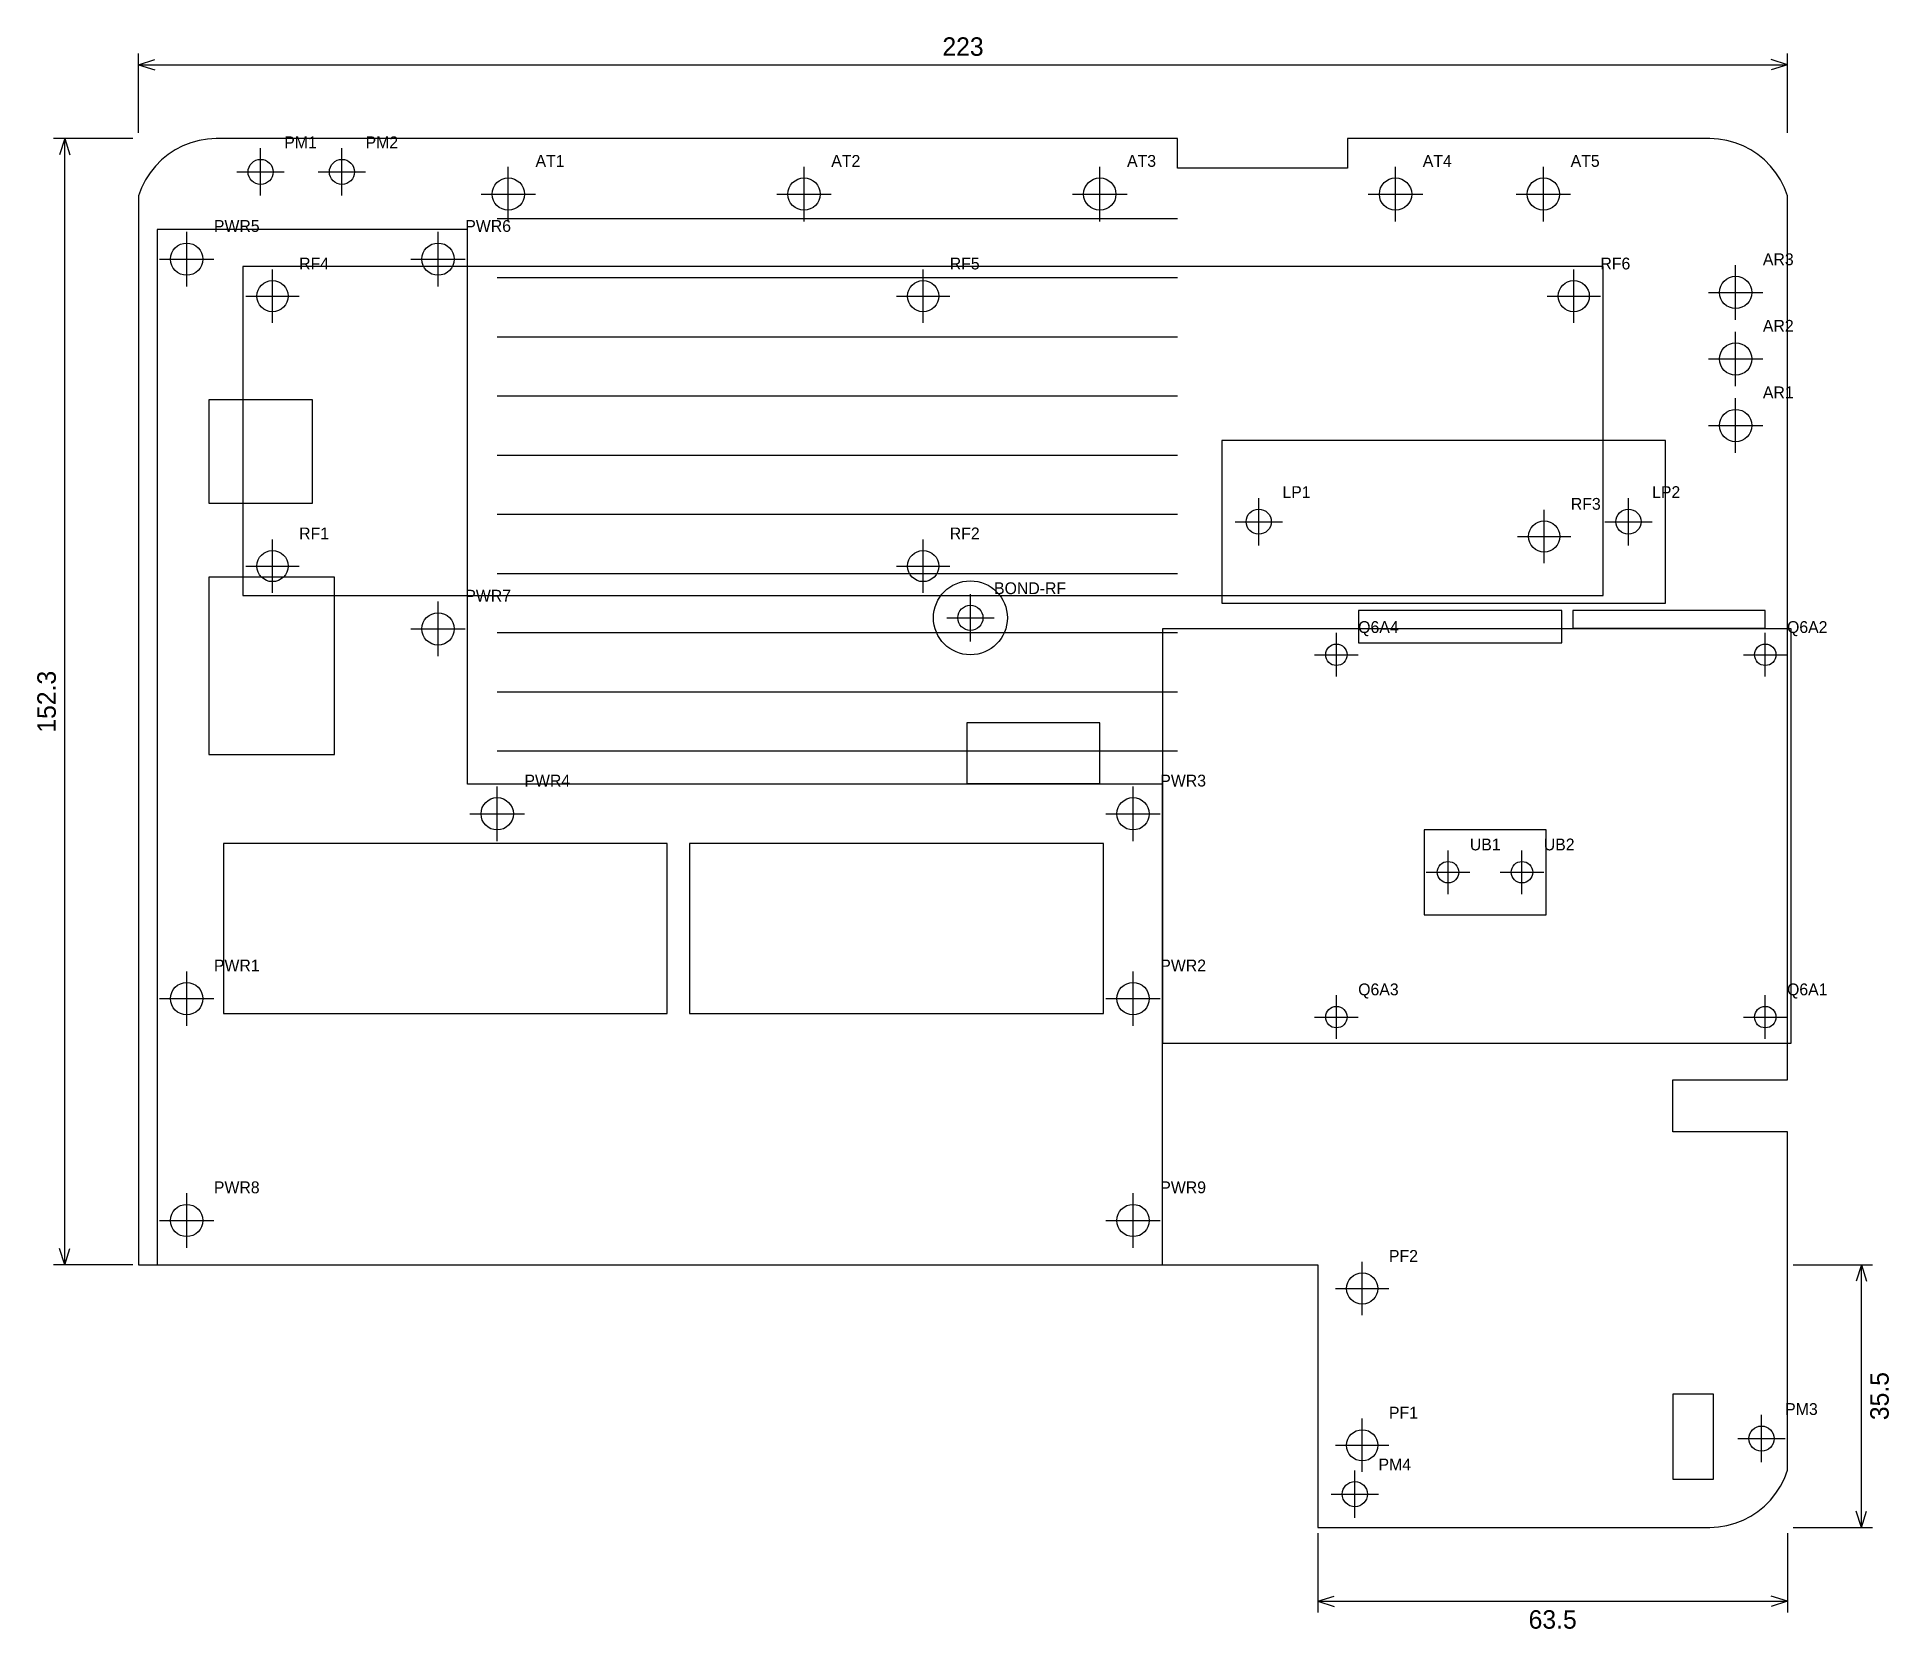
# Model space of a CAD drawing. Extents: x -10 to 240, y -11 to 205.
import ezdxf
from ezdxf.enums import TextEntityAlignment as Align

# ---------------------------------------------------------------- set-up
doc = ezdxf.new("R2010")
doc.units = 0
for name, color, linetype in [('CENTER', 3, 'CONTINUOUS'), ('CUT', 7, 'CONTINUOUS'), ('DIM', 4, 'CONTINUOUS'), ('HIDDEN', 8, 'CONTINUOUS'), ('HOLE', 1, 'CONTINUOUS'), ('TEXT', 7, 'CONTINUOUS')]:
    doc.layers.add(name, color=color, linetype=linetype)

msp = doc.modelspace()

# ---------------------------------------------------------------- linework, layer by layer
at = {"layer": 'CENTER'}
for p, q in [((20, 183.1), (20, 189.5)), ((31, 183.1), (31, 189.5)), ((16.8, 186.3), (23.2, 186.3)), ((27.8, 186.3), (34.2, 186.3)), ((53.5, 179.615), (53.5, 186.985)), ((93.5, 179.615), (93.5, 186.985)), ((133.5, 179.615), (133.5, 186.985)), ((173.5, 179.615), (173.5, 186.985)), ((193.5, 179.615), (193.5, 186.985)), ((49.815, 183.3), (57.185, 183.3)), ((89.815, 183.3), (97.185, 183.3)), ((129.815, 183.3), (137.185, 183.3)), ((169.815, 183.3), (177.185, 183.3)), ((189.815, 183.3), (197.185, 183.3)), ((10, 170.815), (10, 178.185)), ((44, 170.815), (44, 178.185)), ((6.315, 174.5), (13.685, 174.5)), ((21.6, 165.89), (21.6, 173.11)), ((40.315, 174.5), (47.685, 174.5)), ((109.6, 165.89), (109.6, 173.11)), ((197.6, 165.89), (197.6, 173.11)), ((219.5, 166.315), (219.5, 173.685)), ((17.99, 169.5), (25.21, 169.5)), ((105.99, 169.5), (113.21, 169.5)), ((193.99, 169.5), (201.21, 169.5)), ((215.815, 170), (223.185, 170)), ((219.5, 157.315), (219.5, 164.685)), ((215.815, 161), (223.185, 161)), ((219.5, 148.315), (219.5, 155.685)), ((215.815, 152), (223.185, 152)), ((155, 135.8), (155, 142.2)), ((193.6, 133.39), (193.6, 140.61)), ((205, 135.8), (205, 142.2)), ((151.8, 139), (158.2, 139)), ((201.8, 139), (208.2, 139)), ((21.6, 129.39), (21.6, 136.61)), ((109.6, 129.39), (109.6, 136.61)), ((189.99, 137), (197.21, 137)), ((17.99, 133), (25.21, 133)), ((105.99, 133), (113.21, 133)), ((44, 120.815), (44, 128.185)), ((116, 122.8), (116, 129.2)), ((112.8, 126), (119.2, 126)), ((40.315, 124.5), (47.685, 124.5)), ((165.5, 118.05), (165.5, 123.95)), ((223.5, 118.05), (223.5, 123.95)), ((162.55, 121), (168.45, 121)), ((220.55, 121), (226.45, 121)), ((52, 95.815), (52, 103.185)), ((138, 95.815), (138, 103.185)), ((48.315, 99.5), (55.685, 99.5)), ((134.315, 99.5), (141.685, 99.5)), ((180.6, 88.65), (180.6, 94.55)), ((190.6, 88.65), (190.6, 94.55)), ((177.65, 91.6), (183.55, 91.6)), ((187.65, 91.6), (193.55, 91.6)), ((10, 70.815), (10, 78.185)), ((138, 70.815), (138, 78.185)), ((6.315, 74.5), (13.685, 74.5)), ((134.315, 74.5), (141.685, 74.5)), ((165.5, 69.05), (165.5, 74.95)), ((223.5, 69.05), (223.5, 74.95)), ((162.55, 72), (168.45, 72)), ((220.55, 72), (226.45, 72)), ((10, 40.815), (10, 48.185)), ((138, 40.815), (138, 48.185)), ((6.315, 44.5), (13.685, 44.5)), ((134.315, 44.5), (141.685, 44.5)), ((169, 31.69), (169, 38.91)), ((165.39, 35.3), (172.61, 35.3)), ((169, 10.49), (169, 17.71)), ((223, 11.8), (223, 18.2)), ((165.39, 14.1), (172.61, 14.1)), ((219.8, 15), (226.2, 15)), ((168, 4.3), (168, 10.7)), ((164.8, 7.5), (171.2, 7.5))]:
    msp.add_line(p, q, dxfattribs=at)
at = {"layer": 'CUT'}
for p, q in [((11.6924, 190.5552), (10.5708, 190.2518)), ((12.8397, 190.7386), (11.6924, 190.5552)), ((14, 190.8), (12.8397, 190.7386)), ((144, 190.8), (14, 190.8)), ((144, 186.8), (144, 190.8)), ((216, 190.8), (167, 190.8)), ((167, 190.8), (167, 186.8)), ((217.1603, 190.7386), (216, 190.8)), ((218.3076, 190.5552), (217.1603, 190.7386)), ((219.4292, 190.2518), (218.3076, 190.5552)), ((6.5849, 187.9251), (5.7692, 187.0976)), ((7.4833, 188.6619), (6.5849, 187.9251)), ((8.4544, 189.2998), (7.4833, 188.6619)), ((9.4874, 189.8318), (8.4544, 189.2998)), ((10.5708, 190.2518), (9.4874, 189.8318)), ((220.5126, 189.8318), (219.4292, 190.2518)), ((221.5456, 189.2998), (220.5126, 189.8318)), ((222.5167, 188.6619), (221.5456, 189.2998)), ((223.4151, 187.9251), (222.5167, 188.6619)), ((224.2308, 187.0976), (223.4151, 187.9251)), ((5.0454, 186.1887), (4.4215, 185.2085)), ((5.7692, 187.0976), (5.0454, 186.1887)), ((167, 186.8), (144, 186.8)), ((224.9546, 186.1887), (224.2308, 187.0976)), ((225.5785, 185.2085), (224.9546, 186.1887)), ((3.9044, 184.168), (3.5, 183.0787)), ((3.5, 183.0787), (3.5, 38.5)), ((4.4215, 185.2085), (3.9044, 184.168)), ((226.0956, 184.168), (225.5785, 185.2085)), ((226.5, 183.0787), (226.0956, 184.168)), ((226.5, 63.5), (226.5, 183.0787)), ((196, 127), (168.5, 127)), ((168.5, 127), (168.5, 122.6)), ((196, 122.6), (196, 127)), ((223.5, 127), (197.5, 127)), ((197.5, 127), (197.5, 124.6)), ((223.5, 124.6), (223.5, 127)), ((197.5, 124.6), (223.5, 124.6)), ((168.5, 122.6), (196, 122.6)), ((133.5, 111.8), (115.5, 111.8)), ((115.5, 111.8), (115.5, 103.6)), ((133.5, 103.6), (133.5, 111.8)), ((115.5, 103.6), (133.5, 103.6)), ((211, 56.5), (211, 63.5)), ((211, 63.5), (226.5, 63.5)), ((226.5, 56.5), (211, 56.5)), ((226.5, 10.7213), (226.5, 56.5)), ((3.5, 38.5), (163, 38.5)), ((163, 38.5), (163, 3)), ((216.5, 21), (211, 21)), ((211, 21), (211, 9.5)), ((216.5, 9.5), (216.5, 21)), ((226.0956, 9.632), (226.5, 10.7213)), ((211, 9.5), (216.5, 9.5)), ((224.2308, 6.7024), (224.9546, 7.6113)), ((224.9546, 7.6113), (225.5785, 8.5915)), ((225.5785, 8.5915), (226.0956, 9.632)), ((221.5456, 4.5002), (222.5167, 5.1381)), ((222.5167, 5.1381), (223.4151, 5.8749)), ((223.4151, 5.8749), (224.2308, 6.7024)), ((163, 3), (216, 3)), ((216, 3), (217.1603, 3.0614)), ((217.1603, 3.0614), (218.3076, 3.2448)), ((218.3076, 3.2448), (219.4292, 3.5482)), ((219.4292, 3.5482), (220.5126, 3.9682)), ((220.5126, 3.9682), (221.5456, 4.5002))]:
    msp.add_line(p, q, dxfattribs=at)
at = {"layer": 'DIM'}
for p, q in [((3.5, 191.6), (3.5, 202.3)), ((3.5, 200.8), (5.7, 201.5)), ((3.5, 200.8), (226.5, 200.8)), ((3.5, 200.8), (5.7, 200.1)), ((226.5, 200.8), (224.3, 201.5)), ((226.5, 200.8), (224.3, 200.1)), ((226.5, 191.6), (226.5, 202.3)), ((2.7, 190.8), (-8, 190.8)), ((-6.5, 190.8), (-7.2, 188.6)), ((-6.5, 38.5), (-6.5, 190.8)), ((-6.5, 190.8), (-5.8, 188.6)), ((-6.5, 38.5), (-7.2, 40.7)), ((-6.5, 38.5), (-5.8, 40.7)), ((2.7, 38.5), (-8, 38.5)), ((227.3, 38.5), (238, 38.5)), ((236.5, 38.5), (235.8, 36.3)), ((236.5, 3), (236.5, 38.5)), ((236.5, 38.5), (237.2, 36.3)), ((236.5, 3), (235.8, 5.2)), ((236.5, 3), (237.2, 5.2)), ((227.3, 3), (238, 3)), ((163, 2.2), (163, -8.5)), ((226.5, 2.2), (226.5, -8.5)), ((163, -7), (165.2, -6.3)), ((163, -7), (226.5, -7)), ((163, -7), (165.2, -7.7)), ((226.5, -7), (224.3, -6.3)), ((226.5, -7), (224.3, -7.7))]:
    msp.add_line(p, q, dxfattribs=at)
at = {"layer": 'HIDDEN'}
for p, q in [((48, 178.5), (6, 178.5)), ((6, 178.5), (6, 38.5)), ((48, 103.5), (48, 178.5)), ((52, 180), (144, 180)), ((201.6, 173.5), (17.6, 173.5)), ((17.6, 173.5), (17.6, 129)), ((201.6, 129), (201.6, 173.5)), ((52, 172), (144, 172)), ((52, 164), (144, 164)), ((27, 155.5), (13, 155.5)), ((13, 155.5), (13, 141.5)), ((27, 141.5), (27, 155.5)), ((52, 156), (144, 156)), ((52, 148), (144, 148)), ((210, 150), (150, 150)), ((150, 150), (150, 128)), ((210, 128), (210, 150)), ((13, 141.5), (27, 141.5)), ((52, 140), (144, 140)), ((30, 131.5), (13, 131.5)), ((13, 131.5), (13, 107.5)), ((30, 107.5), (30, 131.5)), ((52, 132), (144, 132)), ((17.6, 129), (201.6, 129)), ((150, 128), (210, 128)), ((52, 124), (144, 124)), ((227, 124.5), (142, 124.5)), ((142, 124.5), (142, 68.5)), ((227, 68.5), (227, 124.5)), ((52, 116), (144, 116)), ((52, 108), (144, 108)), ((13, 107.5), (30, 107.5)), ((142, 103.5), (48, 103.5)), ((142, 38.5), (142, 103.5)), ((75, 95.5), (15, 95.5)), ((15, 95.5), (15, 72.5)), ((75, 72.5), (75, 95.5)), ((134, 95.5), (78, 95.5)), ((78, 95.5), (78, 72.5)), ((134, 72.5), (134, 95.5)), ((193.85, 97.35), (177.35, 97.35)), ((177.35, 97.35), (177.35, 85.85)), ((193.85, 85.85), (193.85, 97.35)), ((177.35, 85.85), (193.85, 85.85)), ((15, 72.5), (75, 72.5)), ((78, 72.5), (134, 72.5)), ((142, 68.5), (227, 68.5)), ((6, 38.5), (142, 38.5))]:
    msp.add_line(p, q, dxfattribs=at)
msp.add_circle((116, 126), 5, dxfattribs=at)
at = {"layer": 'HOLE'}
for centre, radius in [((20, 186.3), 1.7), ((31, 186.3), 1.7), ((53.5, 183.3), 2.185), ((93.5, 183.3), 2.185), ((133.5, 183.3), 2.185), ((173.5, 183.3), 2.185), ((193.5, 183.3), 2.185), ((10, 174.5), 2.185), ((44, 174.5), 2.185), ((21.6, 169.5), 2.11), ((109.6, 169.5), 2.11), ((197.6, 169.5), 2.11), ((219.5, 170), 2.185), ((219.5, 161), 2.185), ((219.5, 152), 2.185), ((155, 139), 1.7), ((205, 139), 1.7), ((193.6, 137), 2.11), ((21.6, 133), 2.11), ((109.6, 133), 2.11), ((44, 124.5), 2.185), ((116, 126), 1.7), ((165.5, 121), 1.45), ((223.5, 121), 1.45), ((52, 99.5), 2.185), ((138, 99.5), 2.185), ((180.6, 91.6), 1.45), ((190.6, 91.6), 1.45), ((10, 74.5), 2.185), ((138, 74.5), 2.185), ((165.5, 72), 1.45), ((223.5, 72), 1.45), ((10, 44.5), 2.185), ((138, 44.5), 2.185), ((169, 35.3), 2.11), ((169, 14.1), 2.11), ((223, 15), 1.7), ((168, 7.5), 1.7)]:
    msp.add_circle(centre, radius, dxfattribs=at)

# ---------------------------------------------------------------- texts
at = {"layer": 'DIM'}
for s, p in [('223', (115, 202)), ('63.5', (194.75, -10.7))]:
    msp.add_text(s, height=2.5, dxfattribs=at).set_placement(p, align=Align.CENTER)
for s, p in [('152.3', (-7.7, 114.65)), ('35.5', (240.2, 20.75))]:
    msp.add_text(s, height=2.5, rotation=90, dxfattribs=at).set_placement(p, align=Align.CENTER)
at = {"layer": 'TEXT'}
for s, p in [('PM1', (23.2, 189.5)), ('PM2', (34.2, 189.5)), ('AT1', (57.185, 186.985)), ('AT2', (97.185, 186.985)), ('AT3', (137.185, 186.985)), ('AT4', (177.185, 186.985)), ('AT5', (197.185, 186.985)), ('PWR5', (13.685, 178.185)), ('PWR6', (47.685, 178.185)), ('RF4', (25.21, 173.11)), ('RF5', (113.21, 173.11)), ('RF6', (201.21, 173.11)), ('AR3', (223.185, 173.685)), ('AR2', (223.185, 164.685)), ('AR1', (223.185, 155.685)), ('LP1', (158.2, 142.2)), ('LP2', (208.2, 142.2)), ('RF3', (197.21, 140.61)), ('RF1', (25.21, 136.61)), ('RF2', (113.21, 136.61)), ('BOND-RF', (119.2, 129.2)), ('PWR7', (47.685, 128.185)), ('Q6A4', (168.45, 123.95)), ('Q6A2', (226.45, 123.95)), ('PWR4', (55.685, 103.185)), ('PWR3', (141.685, 103.185)), ('UB1', (183.55, 94.55)), ('UB2', (193.55, 94.55)), ('PWR1', (13.685, 78.185)), ('PWR2', (141.685, 78.185)), ('Q6A3', (168.45, 74.95)), ('Q6A1', (226.45, 74.95)), ('PWR8', (13.685, 48.185)), ('PWR9', (141.685, 48.185)), ('PF2', (172.61, 38.91)), ('PF1', (172.61, 17.71)), ('PM3', (226.2, 18.2)), ('PM4', (171.2, 10.7))]:
    msp.add_text(s, height=1.6, dxfattribs=at).set_placement(p)

doc.saveas('drawing.dxf')
